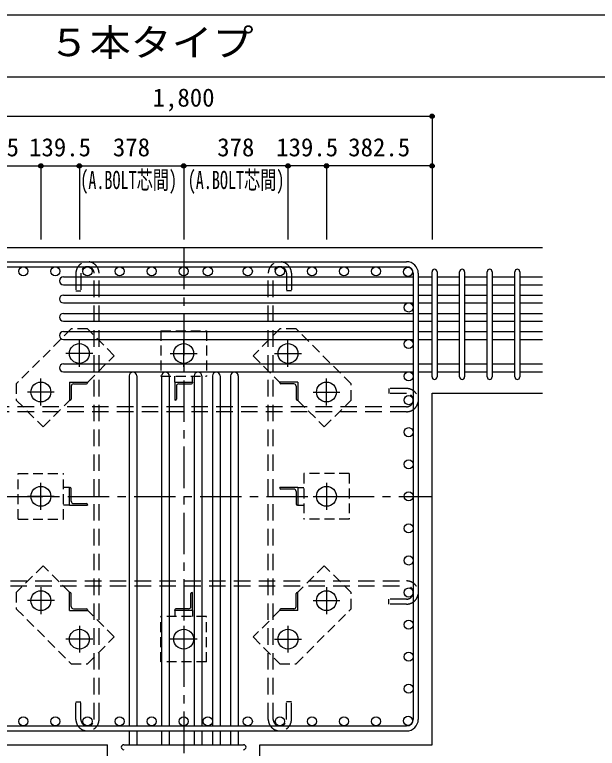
# Model space of a CAD drawing. Units: millimetres at full size, sheet at 1:30. Extents: x -5973 to 5954, y -4195 to 4201.
# Drawn here: x -4908 to -2797, y 1543 to 4201 of the extents above; entities that cross this region are included whole.
import ezdxf
from ezdxf.enums import TextEntityAlignment as Align

# ---------------------------------------------------------------- set-up
doc = ezdxf.new("R2010")
doc.units = ezdxf.units.MM
doc.header["$LTSCALE"] = 30
doc.header["$PDMODE"] = 32
doc.header["$PDSIZE"] = 15
for name, pattern in [('CHAIN1', [8, 5, -1, 1, -1]), ('DASHED1', [1.8, 1.2, -0.6]), ('DASHED2', [3, 2, -1])]:
    doc.linetypes.add(name, pattern=pattern)
for name, color, linetype in [('0-1_躯体線', 2, 'Continuous'), ('0-2_アンカーボルト', 4, 'CHAIN1'), ('0-3_立上り筋', 3, 'Continuous'), ('0-4_フープ筋', 7, 'Continuous'), ('0-5_基礎梁筋', 7, 'Continuous'), ('0-6_スタラップ筋', 7, 'Continuous'), ('0-7_文字', 4, 'Continuous'), ('0-9_プレート', 4, 'DASHED1'), ('0-A_アングル', 4, 'Continuous'), ('0-C', 7, 'DASHED2'), ('0-D_寸法', 4, 'Continuous'), ('6-7_文字', 7, 'Continuous'), ('F-0_枠', 6, 'Continuous')]:
    doc.layers.add(name, color=color, linetype=linetype)
doc.styles.add('ＭＳ ゴシック', font='')
doc.styles.get('ＭＳ ゴシック').set_extended_font_data('MS Gothic')

msp = doc.modelspace()

# ---------------------------------------------------------------- linework, layer by layer
at = {"layer": '0-1_躯体線'}
for p, q in [((-2995.8, 3356.03), (-5195.8, 3356.03)), ((-3395.8, 2829.53), (-2995.8, 2829.53)), ((-3395.8, 1556.03), (-3395.8, 2829.53)), ((-5195.8, 1556.03), (-4571.8, 1556.03)), ((-4571.8, 1156.03), (-4571.8, 1556.03))]:
    msp.add_line(p, q, dxfattribs=at)
msp.add_lwpolyline([(-4019.8, 1156.03), (-4019.8, 1556.03), (-3395.8, 1556.03)], dxfattribs=at)
at = {"layer": '0-2_アンカーボルト'}
for p, q in [((-4673.8, 2924.73), (-4673.8, 3022.23)), ((-4295.8, 2924.83), (-4295.8, 3022.33)), ((-3917.8, 2924.83), (-3917.8, 3022.33)), ((-4625.1, 2973.53), (-4722.6, 2973.53)), ((-4344.6, 2973.53), (-4247.1, 2973.53)), ((-3966.6, 2973.53), (-3869.1, 2973.53)), ((-4813.3, 2785.23), (-4813.3, 2882.73)), ((-3778.3, 2785.33), (-3778.3, 2882.83)), ((-4764.6, 2834.03), (-4862.1, 2834.03)), ((-3827.1, 2834.03), (-3729.6, 2834.03)), ((-4813.3, 2407.23), (-4813.3, 2504.73)), ((-3778.3, 2504.83), (-3778.3, 2407.33)), ((-4764.6, 2456.03), (-4862.1, 2456.03)), ((-3827, 2456.03), (-3729.5, 2456.03)), ((-4813.3, 2126.73), (-4813.3, 2029.23)), ((-3778.3, 2126.83), (-3778.3, 2029.33)), ((-4764.5, 2078.03), (-4862, 2078.03)), ((-3827, 2078.03), (-3729.5, 2078.03)), ((-4673.8, 1987.23), (-4673.8, 1889.73)), ((-4295.8, 1987.23), (-4295.8, 1889.73)), ((-3917.8, 1987.33), (-3917.8, 1889.83)), ((-4625, 1938.53), (-4722.5, 1938.53)), ((-4247, 1938.53), (-4344.5, 1938.53)), ((-3966.5, 1938.53), (-3869, 1938.53))]:
    msp.add_line(p, q, dxfattribs=at)
at = {"layer": '0-2_アンカーボルト', "color": 3, "linetype": 'Continuous'}
for centre in [(-4673.8, 2973.53), (-4295.8, 2973.53), (-3917.8, 2973.53), (-4813.3, 2834.03), (-3778.3, 2834.03), (-4813.3, 2456.03), (-3778.3, 2456.03), (-4813.3, 2078.03), (-3778.3, 2078.03), (-4673.8, 1938.53), (-4295.8, 1938.53), (-3917.8, 1938.53)]:
    msp.add_circle(centre, 36, dxfattribs=at)
at = {"layer": '0-3_立上り筋'}
for centre in [(-4876.73, 3271.53), (-4760.55, 3271.53), (-4644.36, 3271.53), (-4528.17, 3271.53), (-4411.99, 3271.53), (-4295.8, 3271.53), (-4208.3, 3271.53), (-4063.43, 3271.53), (-3947.24, 3271.53), (-3831.06, 3271.53), (-3714.87, 3271.53), (-3598.68, 3271.53), (-3482.5, 3269.33), (-3480.3, 3140.33), (-3480.3, 3008.33), (-3480.3, 2891.03), (-3480.3, 2804.59), (-3480.3, 2688.4), (-3480.3, 2572.22), (-3480.3, 2456.03), (-3480.3, 2339.84), (-3480.3, 2223.66), (-3480.3, 2107.47), (-3480.3, 1991.29), (-3480.3, 1875.1), (-3480.3, 1758.91), (-4876.73, 1640.53), (-4760.55, 1640.53), (-4644.36, 1640.53), (-4528.17, 1640.53), (-4411.99, 1640.53), (-4295.8, 1640.53), (-4208.3, 1640.53), (-4063.43, 1640.53), (-3947.24, 1640.53), (-3831.06, 1640.53), (-3714.87, 1640.53), (-3598.68, 1640.53), (-3482.5, 1642.73)]:
    msp.add_circle(centre, 16.5, dxfattribs=at)
at = {"layer": '0-4_フープ筋'}
for p, q in [((-5103.8, 3306.03), (-3487.8, 3306.03)), ((-5103.8, 3288.03), (-3487.8, 3288.03)), ((-3463.8, 3264.03), (-3463.8, 1648.03)), ((-3445.8, 3264.03), (-3445.8, 1648.03)), ((-5103.8, 1624.03), (-3487.8, 1624.03)), ((-5103.8, 1606.03), (-3487.8, 1606.03))]:
    msp.add_line(p, q, dxfattribs=at)
for centre, radius, start, end in [((-3487.8, 3264.03), 42, 0, 90), ((-3487.8, 3264.03), 24, 0, 90), ((-3487.8, 1648.03), 42, 270, 0), ((-3487.8, 1648.03), 24, 270, 0)]:
    msp.add_arc(centre, radius, start, end, dxfattribs=at)
at = {"layer": '0-5_基礎梁筋'}
for p, q in [((-4731.8, 3250.83), (-3463.8, 3250.83)), ((-3445.8, 3250.83), (-3395.8, 3250.83)), ((-3377.8, 3250.83), (-3295.8, 3250.83)), ((-3277.8, 3250.83), (-3195.8, 3250.83)), ((-3177.8, 3250.83), (-3095.8, 3250.83)), ((-3077.8, 3250.83), (-2995.8, 3250.83)), ((-4731.8, 3222.83), (-3463.8, 3222.83)), ((-3445.8, 3222.83), (-3395.8, 3222.83)), ((-3377.8, 3222.83), (-3295.8, 3222.83)), ((-3277.8, 3222.83), (-3195.8, 3222.83)), ((-3177.8, 3222.83), (-3095.8, 3222.83)), ((-3077.8, 3222.83), (-2995.8, 3222.83)), ((-4731.8, 3184.83), (-3463.8, 3184.83)), ((-3445.8, 3184.83), (-3395.8, 3184.83)), ((-3377.8, 3184.83), (-3295.8, 3184.83)), ((-3277.8, 3184.83), (-3195.8, 3184.83)), ((-3177.8, 3184.83), (-3095.8, 3184.83)), ((-3077.8, 3184.83), (-2995.8, 3184.83)), ((-4731.8, 3156.83), (-3463.8, 3156.83)), ((-3445.8, 3156.83), (-3395.8, 3156.83)), ((-3377.8, 3156.83), (-3295.8, 3156.83)), ((-3277.8, 3156.83), (-3195.8, 3156.83)), ((-3177.8, 3156.83), (-3095.8, 3156.83)), ((-3077.8, 3156.83), (-2995.8, 3156.83)), ((-4731.8, 3118.83), (-3463.8, 3118.83)), ((-3445.8, 3118.83), (-3395.8, 3118.83)), ((-3377.8, 3118.83), (-3295.8, 3118.83)), ((-3277.8, 3118.83), (-3195.8, 3118.83)), ((-3177.8, 3118.83), (-3095.8, 3118.83)), ((-3077.8, 3118.83), (-2995.8, 3118.83)), ((-4731.8, 3090.83), (-3463.8, 3090.83)), ((-3445.8, 3090.83), (-3395.8, 3090.83)), ((-3377.8, 3090.83), (-3295.8, 3090.83)), ((-3277.8, 3090.83), (-3195.8, 3090.83)), ((-3177.8, 3090.83), (-3095.8, 3090.83)), ((-3077.8, 3090.83), (-2995.8, 3090.83)), ((-4731.8, 3052.83), (-3463.8, 3052.83)), ((-3445.8, 3052.83), (-3395.8, 3052.83)), ((-3377.8, 3052.83), (-3295.8, 3052.83)), ((-3277.8, 3052.83), (-3195.8, 3052.83)), ((-3177.8, 3052.83), (-3095.8, 3052.83)), ((-3077.8, 3052.83), (-2995.8, 3052.83)), ((-4731.8, 3024.83), (-3463.8, 3024.83)), ((-3445.8, 3024.83), (-3395.8, 3024.83)), ((-3377.8, 3024.83), (-3295.8, 3024.83)), ((-3277.8, 3024.83), (-3195.8, 3024.83)), ((-3177.8, 3024.83), (-3095.8, 3024.83)), ((-3077.8, 3024.83), (-2995.8, 3024.83)), ((-4731.8, 2935.53), (-3463.8, 2935.53)), ((-3445.8, 2935.53), (-3395.8, 2935.53)), ((-3377.8, 2935.53), (-3295.8, 2935.53)), ((-3277.8, 2935.53), (-3195.8, 2935.53)), ((-3177.8, 2935.53), (-3095.8, 2935.53)), ((-3077.8, 2935.53), (-2995.8, 2935.53)), ((-4731.8, 2907.53), (-3463.8, 2907.53)), ((-3445.8, 2907.53), (-3395.8, 2907.53)), ((-3377.8, 2907.53), (-3295.8, 2907.53)), ((-3277.8, 2907.53), (-3195.8, 2907.53)), ((-3177.8, 2907.53), (-3095.8, 2907.53)), ((-3077.8, 2907.53), (-2995.8, 2907.53)), ((-4493.8, 2892.03), (-4493.8, 1624.03)), ((-4465.8, 2892.03), (-4465.8, 1624.03)), ((-4375.8, 2892.03), (-4375.8, 1624.03)), ((-4347.8, 2892.03), (-4347.8, 1624.03)), ((-4257.8, 2892.03), (-4257.8, 1624.03)), ((-4229.8, 2892.03), (-4229.8, 1624.03)), ((-4191.8, 2892.03), (-4191.8, 1624.03)), ((-4163.8, 2892.03), (-4163.8, 1624.03)), ((-4125.8, 2892.03), (-4125.8, 1624.03)), ((-4097.8, 2892.03), (-4097.8, 1624.03)), ((-4493.8, 1606.03), (-4493.8, 1556.03)), ((-4465.8, 1606.03), (-4465.8, 1556.03)), ((-4375.8, 1606.03), (-4375.8, 1556.03)), ((-4347.8, 1606.03), (-4347.8, 1556.03)), ((-4257.8, 1606.03), (-4257.8, 1556.03)), ((-4229.8, 1606.03), (-4229.8, 1556.03)), ((-4191.8, 1606.03), (-4191.8, 1556.03)), ((-4163.8, 1606.03), (-4163.8, 1556.03)), ((-4125.8, 1606.03), (-4125.8, 1556.03)), ((-4097.8, 1606.03), (-4097.8, 1556.03))]:
    msp.add_line(p, q, dxfattribs=at)
for centre, start, end in [((-4731.8, 3236.83), 90, 270), ((-4731.8, 3170.83), 90, 270), ((-4731.8, 3104.83), 90, 270), ((-4731.8, 3038.83), 90, 270), ((-4731.8, 2921.53), 90, 270), ((-4479.8, 2892.03), 0, 180), ((-4361.8, 2892.03), 0, 180), ((-4243.8, 2892.03), 0, 180), ((-4177.8, 2892.03), 0, 180), ((-4111.8, 2892.03), 0, 180)]:
    msp.add_arc(centre, 14, start, end, dxfattribs=at)
at = {"layer": '0-6_スタラップ筋'}
for p, q in [((-3395.8, 2888.53), (-3395.8, 3269.83)), ((-3377.8, 3269.83), (-3377.8, 2888.53)), ((-3295.8, 2888.53), (-3295.8, 3269.83)), ((-3277.8, 3269.83), (-3277.8, 2888.53)), ((-3195.8, 2888.53), (-3195.8, 3269.83)), ((-3177.8, 3269.83), (-3177.8, 2888.53)), ((-3095.8, 2888.53), (-3095.8, 3269.83)), ((-3077.8, 3269.83), (-3077.8, 2888.53)), ((-4512.8, 1556.03), (-4078.8, 1556.03))]:
    msp.add_line(p, q, dxfattribs=at)
for centre, start, end in [((-3386.8, 3269.83), 0, 180), ((-3286.8, 3269.83), 0, 180), ((-3186.8, 3269.83), 0, 180), ((-3086.8, 3269.83), 0, 180), ((-3386.8, 2888.53), 180, 0), ((-3286.8, 2888.53), 180, 0), ((-3186.8, 2888.53), 180, 0), ((-3086.8, 2888.53), 180, 0), ((-4512.8, 1547.03), 90, 270), ((-4078.8, 1547.03), 270, 90)]:
    msp.add_arc(centre, 9, start, end, dxfattribs=at)
at = {"layer": '0-9_プレート'}
for p, q in [((-4378.3, 3056.03), (-4213.3, 3056.03)), ((-4378.3, 3056.03), (-4378.3, 2891.03)), ((-4213.3, 3056.03), (-4213.3, 2891.03)), ((-4044.3, 2965.63), (-3948.2, 2869.53)), ((-4378.3, 2891.03), (-4213.3, 2891.03)), ((-4328.3, 2869.53), (-4328.3, 2891.03)), ((-4263.3, 2869.53), (-4263.3, 2891.03)), ((-4805.4, 2707.53), (-4709.3, 2803.63)), ((-4895.8, 2538.53), (-4730.8, 2538.53)), ((-4895.8, 2373.53), (-4895.8, 2538.53)), ((-4730.8, 2373.53), (-4730.8, 2538.53)), ((-3860.8, 2538.53), (-3860.8, 2373.53)), ((-3695.8, 2538.53), (-3860.8, 2538.53)), ((-3695.8, 2538.53), (-3695.8, 2373.53)), ((-4709.3, 2488.53), (-4730.8, 2488.53)), ((-3882.3, 2488.53), (-3860.8, 2488.53)), ((-4709.3, 2423.53), (-4730.8, 2423.53)), ((-3882.3, 2423.53), (-3860.8, 2423.53)), ((-4895.8, 2373.53), (-4730.8, 2373.53)), ((-3695.8, 2373.53), (-3860.8, 2373.53)), ((-3786.2, 2204.53), (-3882.3, 2108.43)), ((-4547.3, 1946.43), (-4643.4, 2042.53)), ((-4213.3, 2021.03), (-4378.3, 2021.03)), ((-4378.3, 1856.03), (-4378.3, 2021.03)), ((-4328.3, 2042.53), (-4328.3, 2021.03)), ((-4263.3, 2042.53), (-4263.3, 2021.03)), ((-4213.3, 1856.03), (-4213.3, 2021.03)), ((-4213.3, 1856.03), (-4378.3, 1856.03))]:
    msp.add_line(p, q, dxfattribs=at)
for points in [[(-4643.4, 2869.53), (-4547.3, 2965.63), (-4644.2, 3062.53), (-4703.6, 3062.53), (-4902.3, 2863.83)], [(-3888, 3062.53), (-3947.4, 3062.53), (-4044.3, 2965.63)], [(-3882.3, 2803.63), (-3786.2, 2707.53), (-3689.3, 2804.43), (-3689.3, 2863.83), (-3888, 3062.53)], [(-4902.3, 2863.83), (-4902.3, 2804.43), (-4805.4, 2707.53)], [(-4709.3, 2108.43), (-4805.4, 2204.53), (-4902.3, 2107.63), (-4902.3, 2048.23), (-4703.6, 1849.53)], [(-3689.3, 2048.23), (-3689.3, 2107.63), (-3786.2, 2204.53)], [(-3948.2, 2042.53), (-4044.3, 1946.43), (-3947.4, 1849.53), (-3888, 1849.53), (-3689.3, 2048.23)], [(-4703.6, 1849.53), (-4644.2, 1849.53), (-4547.3, 1946.43)]]:
    msp.add_lwpolyline(points, dxfattribs=at)
at = {"layer": '0-A_アングル'}
for p, q in [((-4709.3, 2869.53), (-4644.3, 2869.53)), ((-4709.3, 2869.53), (-4709.3, 2804.53)), ((-4703.3, 2855.03), (-4703.3, 2808.53)), ((-4694.8, 2863.53), (-4648.3, 2863.53)), ((-4644.3, 2869.53), (-4644.3, 2867.53)), ((-4328.3, 2869.53), (-4263.3, 2869.53)), ((-4328.3, 2869.53), (-4328.3, 2804.53)), ((-4322.3, 2855.03), (-4322.3, 2808.53)), ((-4313.8, 2863.53), (-4267.3, 2863.53)), ((-4263.3, 2869.53), (-4263.3, 2867.53)), ((-3882.3, 2869.53), (-3947.3, 2869.53)), ((-3947.3, 2867.53), (-3947.3, 2869.53)), ((-3896.8, 2863.53), (-3943.3, 2863.53)), ((-3888.3, 2855.03), (-3888.3, 2808.53)), ((-3882.3, 2869.53), (-3882.3, 2804.53)), ((-4707.3, 2804.53), (-4709.3, 2804.53)), ((-4326.3, 2804.53), (-4328.3, 2804.53)), ((-3882.3, 2804.53), (-3884.3, 2804.53)), ((-4709.3, 2488.53), (-4707.3, 2488.53)), ((-4709.3, 2423.53), (-4709.3, 2488.53)), ((-4703.3, 2438.03), (-4703.3, 2484.53)), ((-3882.3, 2488.53), (-3947.3, 2488.53)), ((-3947.3, 2486.53), (-3947.3, 2488.53)), ((-3896.8, 2482.53), (-3943.3, 2482.53)), ((-3888.3, 2474.03), (-3888.3, 2427.53)), ((-3882.3, 2488.53), (-3882.3, 2423.53)), ((-4709.3, 2423.53), (-4644.3, 2423.53)), ((-4694.8, 2429.53), (-4648.3, 2429.53)), ((-4644.3, 2425.53), (-4644.3, 2423.53)), ((-3882.3, 2423.53), (-3884.3, 2423.53)), ((-4709.3, 2107.53), (-4707.3, 2107.53)), ((-4709.3, 2042.53), (-4709.3, 2107.53)), ((-4703.3, 2057.03), (-4703.3, 2103.53)), ((-4269.3, 2057.03), (-4269.3, 2103.53)), ((-4265.3, 2107.53), (-4263.3, 2107.53)), ((-4263.3, 2042.53), (-4263.3, 2107.53)), ((-3888.3, 2057.03), (-3888.3, 2103.53)), ((-3884.3, 2107.53), (-3882.3, 2107.53)), ((-3882.3, 2042.53), (-3882.3, 2107.53)), ((-4694.8, 2048.53), (-4648.3, 2048.53)), ((-4277.8, 2048.53), (-4324.3, 2048.53)), ((-3896.8, 2048.53), (-3943.3, 2048.53)), ((-4709.3, 2042.53), (-4644.3, 2042.53)), ((-4644.3, 2044.53), (-4644.3, 2042.53)), ((-4328.3, 2042.53), (-4328.3, 2044.53)), ((-4263.3, 2042.53), (-4328.3, 2042.53)), ((-3947.3, 2042.53), (-3947.3, 2044.53)), ((-3882.3, 2042.53), (-3947.3, 2042.53))]:
    msp.add_line(p, q, dxfattribs=at)
for centre, radius, start, end in [((-4694.8, 2855.03), 8.5, 90, 180), ((-4648.3, 2867.53), 4, 270, 0), ((-4313.8, 2855.03), 8.5, 90, 180), ((-4267.3, 2867.53), 4, 270, 0), ((-3943.3, 2867.53), 4, 180, 270), ((-3896.8, 2855.03), 8.5, 0, 90), ((-4707.3, 2808.53), 4, 270, 0), ((-4326.3, 2808.53), 4, 270, 0), ((-3884.3, 2808.53), 4, 180, 270), ((-4707.3, 2484.53), 4, 0, 90), ((-3943.3, 2486.53), 4, 180, 270), ((-3896.8, 2474.03), 8.5, 0, 90), ((-4694.8, 2438.03), 8.5, 180, 270), ((-4648.3, 2425.53), 4, 0, 90), ((-3884.3, 2427.53), 4, 180, 270), ((-4707.3, 2103.53), 4, 0, 90), ((-4265.3, 2103.53), 4, 90, 180), ((-3884.3, 2103.53), 4, 90, 180), ((-4694.8, 2057.03), 8.5, 180, 270), ((-4648.3, 2044.53), 4, 0, 90), ((-4324.3, 2044.53), 4, 90, 180), ((-4277.8, 2057.03), 8.5, 270, 0), ((-3943.3, 2044.53), 4, 90, 180), ((-3896.8, 2057.03), 8.5, 270, 0)]:
    msp.add_arc(centre, radius, start, end, dxfattribs=at)
at = {"layer": '0-C'}
for p, q in [((-4686.36, 3264.03), (-4686.36, 3200.03)), ((-4668.36, 3264.03), (-4668.36, 3200.03)), ((-4620.36, 1648.03), (-4620.36, 3264.03)), ((-4602.36, 1648.03), (-4602.36, 3264.03)), ((-3989.24, 1648.03), (-3989.24, 3264.03)), ((-3971.24, 1648.03), (-3971.24, 3264.03)), ((-3923.24, 3264.03), (-3923.24, 3200.03)), ((-3905.24, 3264.03), (-3905.24, 3200.03)), ((-4686.36, 3200.03), (-4668.36, 3200.03)), ((-3905.24, 3200.03), (-3923.24, 3200.03)), ((-3487.8, 2828.59), (-3551.8, 2828.59)), ((-3487.8, 2780.59), (-5103.8, 2780.59)), ((-3487.8, 2762.59), (-5103.8, 2762.59)), ((-5103.8, 2149.47), (-3487.8, 2149.47)), ((-5103.8, 2131.47), (-3487.8, 2131.47)), ((-3551.8, 2065.47), (-3551.8, 2083.47)), ((-3487.8, 2083.47), (-3551.8, 2083.47)), ((-3487.8, 2065.47), (-3551.8, 2065.47)), ((-4668.36, 1648.03), (-4668.36, 1712.03)), ((-3923.24, 1648.03), (-3923.24, 1712.03))]:
    msp.add_line(p, q, dxfattribs=at)
for points in [[(-3487.8, 2846.59), (-3551.8, 2846.59), (-3551.8, 2828.59)], [(-4686.36, 1648.03), (-4686.36, 1712.03), (-4668.36, 1712.03)], [(-3905.24, 1648.03), (-3905.24, 1712.03), (-3923.24, 1712.03)]]:
    msp.add_lwpolyline(points, dxfattribs=at)
for centre, radius, start, end in [((-4644.36, 3264.03), 42, 0, 180), ((-3947.24, 3264.03), 42, 0, 180), ((-4644.36, 3264.03), 24, 0, 180), ((-3947.24, 3264.03), 24, 0, 180), ((-3487.8, 2804.59), 42, 270, 90), ((-3487.8, 2804.59), 24, 270, 90), ((-3487.8, 2107.47), 42, 270, 90), ((-3487.8, 2107.47), 24, 270, 90), ((-4644.36, 1648.03), 42, 180, 0), ((-4644.36, 1648.03), 24, 180, 0), ((-3947.24, 1648.03), 42, 180, 0), ((-3947.24, 1648.03), 24, 180, 0)]:
    msp.add_arc(centre, radius, start, end, dxfattribs=at)
at = {"layer": '0-D_寸法'}
for p, q in [((-5195.8, 3833.07), (-3395.8, 3833.07)), ((-5195.8, 3833.07), (-3395.8, 3833.07)), ((-3395.8, 3833.07), (-3395.8, 3653.07)), ((-5195.8, 3653.07), (-4813.3, 3653.07)), ((-4813.3, 3653.07), (-4813.3, 3386.03)), ((-4813.3, 3653.07), (-4673.8, 3653.07)), ((-4673.8, 3653.07), (-4673.8, 3386.03)), ((-4673.8, 3653.07), (-4295.8, 3653.07)), ((-3917.8, 3653.07), (-4295.8, 3653.07)), ((-4295.8, 3653.07), (-4295.8, 3386.03)), ((-3778.3, 3653.07), (-3917.8, 3653.07)), ((-3917.8, 3653.07), (-3917.8, 3386.03)), ((-3395.8, 3653.07), (-3778.3, 3653.07)), ((-3778.3, 3653.07), (-3778.3, 3386.03)), ((-3395.8, 3653.07), (-3395.8, 3386.03)), ((-3395.8, 3653.07), (-3395.8, 3386.03))]:
    msp.add_line(p, q, dxfattribs=at)
at = {"layer": '0-D_寸法', "linetype": 'CHAIN1'}
for p, q in [((-4295.8, 3356.03), (-4295.8, 1156.03)), ((-5195.8, 2456.03), (-3395.8, 2456.03))]:
    msp.add_line(p, q, dxfattribs=at)
at = {"layer": '0-D_寸法'}
for centre, radius in [((-3395.8, 3833.07), 8), ((-3395.8, 3833.07), 7.2), ((-3395.8, 3833.07), 6.4), ((-3395.8, 3833.07), 5.6), ((-3395.8, 3833.07), 4.8), ((-3395.8, 3833.07), 4), ((-3395.8, 3833.07), 3.2), ((-3395.8, 3833.07), 2.4), ((-3395.8, 3833.07), 1.6), ((-3395.8, 3833.07), 0.8), ((-4813.3, 3653.07), 8), ((-4813.3, 3653.07), 7.2), ((-4813.3, 3653.07), 6.4), ((-4813.3, 3653.07), 5.6), ((-4813.3, 3653.07), 4.8), ((-4813.3, 3653.07), 4), ((-4813.3, 3653.07), 3.2), ((-4813.3, 3653.07), 2.4), ((-4813.3, 3653.07), 1.6), ((-4813.3, 3653.07), 0.8), ((-4673.8, 3653.07), 8), ((-4673.8, 3653.07), 7.2), ((-4673.8, 3653.07), 6.4), ((-4673.8, 3653.07), 5.6), ((-4673.8, 3653.07), 4.8), ((-4673.8, 3653.07), 4), ((-4673.8, 3653.07), 3.2), ((-4673.8, 3653.07), 2.4), ((-4673.8, 3653.07), 1.6), ((-4673.8, 3653.07), 0.8), ((-4295.8, 3653.07), 8), ((-4295.8, 3653.07), 7.2), ((-4295.8, 3653.07), 6.4), ((-4295.8, 3653.07), 5.6), ((-4295.8, 3653.07), 4.8), ((-4295.8, 3653.07), 4), ((-4295.8, 3653.07), 3.2), ((-4295.8, 3653.07), 2.4), ((-4295.8, 3653.07), 1.6), ((-4295.8, 3653.07), 0.8), ((-3917.8, 3653.07), 8), ((-3917.8, 3653.07), 7.2), ((-3917.8, 3653.07), 6.4), ((-3917.8, 3653.07), 5.6), ((-3917.8, 3653.07), 4.8), ((-3917.8, 3653.07), 4), ((-3917.8, 3653.07), 3.2), ((-3917.8, 3653.07), 2.4), ((-3917.8, 3653.07), 1.6), ((-3917.8, 3653.07), 0.8), ((-3778.3, 3653.07), 8), ((-3778.3, 3653.07), 7.2), ((-3778.3, 3653.07), 6.4), ((-3778.3, 3653.07), 5.6), ((-3778.3, 3653.07), 4.8), ((-3778.3, 3653.07), 4), ((-3778.3, 3653.07), 3.2), ((-3778.3, 3653.07), 2.4), ((-3778.3, 3653.07), 1.6), ((-3778.3, 3653.07), 0.8), ((-3395.8, 3653.07), 8), ((-3395.8, 3653.07), 7.2), ((-3395.8, 3653.07), 6.4), ((-3395.8, 3653.07), 5.6), ((-3395.8, 3653.07), 4.8), ((-3395.8, 3653.07), 4), ((-3395.8, 3653.07), 3.2), ((-3395.8, 3653.07), 2.4), ((-3395.8, 3653.07), 1.6), ((-3395.8, 3653.07), 0.8)]:
    msp.add_circle(centre, radius, dxfattribs=at)
at = {"layer": '0-D_寸法', "color": 7}
for p in [(-3395.8, 3833.07), (-4813.3, 3653.07), (-4673.8, 3653.07), (-4295.8, 3653.07), (-3917.8, 3653.07), (-3778.3, 3653.07), (-3395.8, 3653.07)]:
    msp.add_point(p, dxfattribs=at)
at = {"layer": 'F-0_枠'}
msp.add_line((-5972.88, 4201.15), (5954.1, 4201.15), dxfattribs=at)
at = {"layer": 'F-0_枠', "color": 2}
msp.add_line((-5972.88, 3976.15), (3723.6, 3976.15), dxfattribs=at)

# ---------------------------------------------------------------- texts
at = {"layer": '0-7_文字', "style": 'ＭＳ ゴシック', "width": 0.65}
for p in [(-4670.49, 3549.51), (-4281.11, 3549.51)]:
    msp.add_text('(A.BOLT芯間)', height=65.98, dxfattribs=at).set_placement(p, align=Align.BOTTOM_LEFT)
at = {"layer": '0-D_寸法', "style": 'ＭＳ ゴシック'}
for s, p in [('1,800', (-4408.3, 3848.07)), ('382.5', (-5117.05, 3668.07)), ('139.5', (-4856.05, 3668.07)), ('378', (-4552.3, 3668.07)), ('378', (-4174.3, 3668.07)), ('139.5', (-3960.55, 3668.07)), ('382.5', (-3699.55, 3668.07))]:
    msp.add_text(s, height=65.98, dxfattribs=at).set_placement(p, align=Align.BOTTOM_LEFT)
at = {"layer": '6-7_文字', "color": 2, "style": 'ＭＳ ゴシック', "width": 1.1}
msp.add_text('\u3000\u3000基礎梁主筋\u3000５本タイプ', height=98.97, dxfattribs=at).set_placement((-5972.88, 4021.15), align=Align.BOTTOM_LEFT)

doc.saveas('drawing.dxf')
